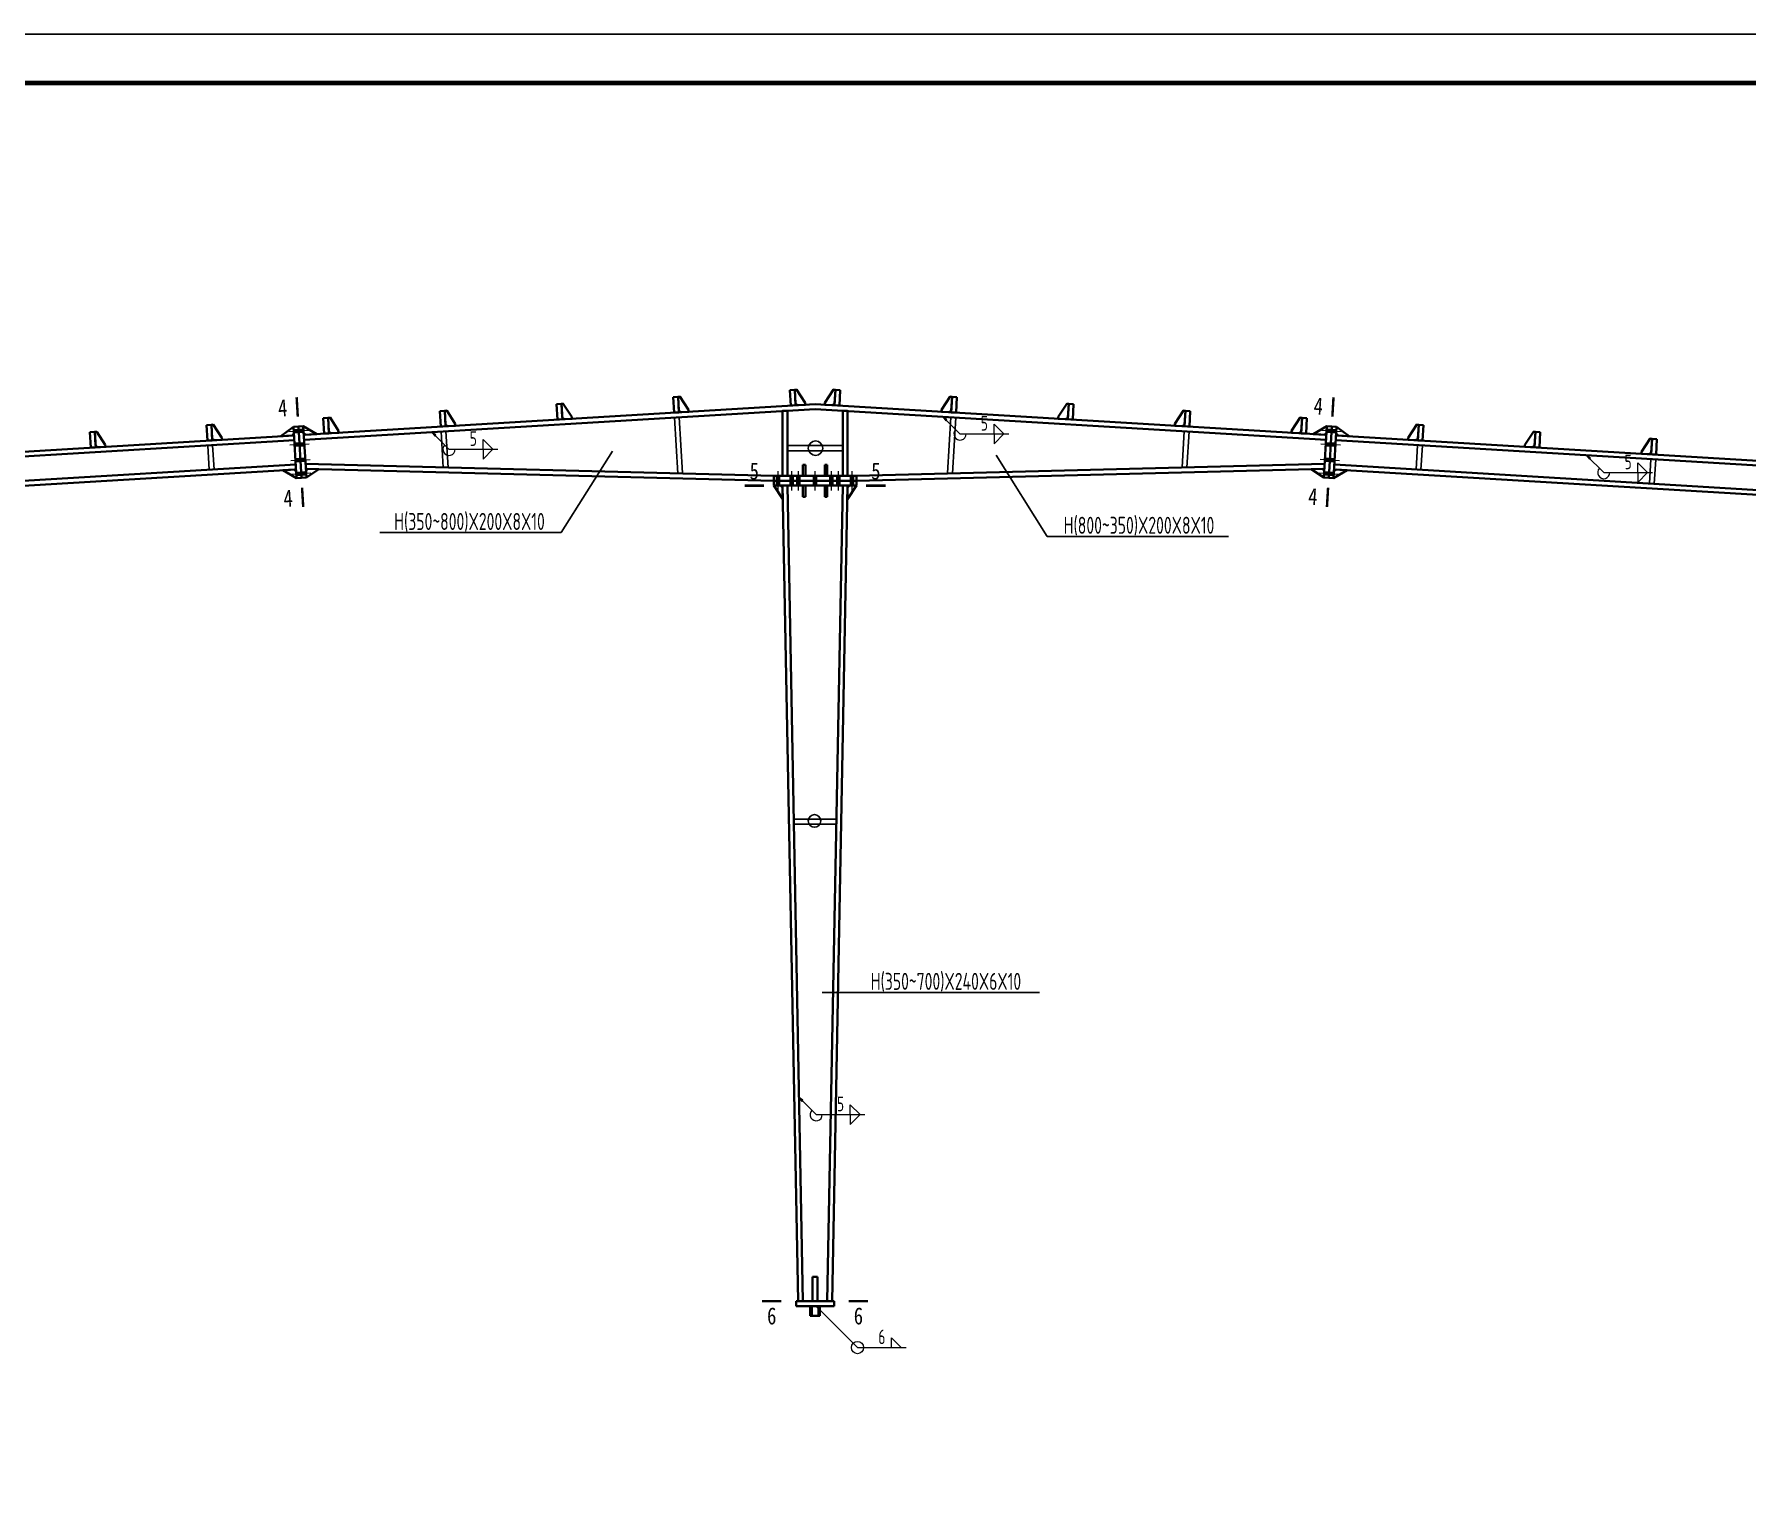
# Model space of a CAD drawing. Extents: x 293620 to 503924, y -252071 to 755100.
# Drawn here: x 410366 to 445534, y -84116 to -54416 of the extents above; entities that cross this region are included whole.
import ezdxf
from ezdxf.enums import TextEntityAlignment as Align

# ---------------------------------------------------------------- set-up
doc = ezdxf.new("R2010")
doc.units = 0
doc.header["$LTSCALE"] = 1000
doc.header["$MEASUREMENT"] = 0
for name, color, linetype, lineweight in [('10', 7, 'Continuous', 35), ('114', 2, 'Continuous', 18), ('116', 1, 'Continuous', 35), ('12', 2, 'Continuous', 35), ('14', 2, 'Continuous', 35), ('焊缝标注', 9, 'Continuous', 18)]:
    doc.layers.add(name, color=color, linetype=linetype, lineweight=lineweight)
for name, color, linetype in [('3T_WOOD', 21, 'Continuous'), ('BALCONY', 6, 'Continuous'), ('TK', 4, 'Continuous')]:
    doc.layers.add(name, color=color, linetype=linetype)
doc.styles.add('FromPkpm', font='Pkpmeng', dxfattribs={"width": 0.7, "bigfont": 'hztxt'})
doc.styles.add('TSSD_Dimension', font='Tssdeng.shx', dxfattribs={"width": 0.7, "bigfont": 'hztxt.shx'})
doc.styles.add('图框字体', font='', dxfattribs={"width": 0.8})
doc.styles.get('图框字体').set_extended_font_data('NSimSun')

# ---------------------------------------------------------------- blocks, each defined once
blk = doc.blocks.new('Q321QS4A234223')
at = {"layer": '12', "lineweight": 35, "ltscale": 100}
for p, q in [((423587, 108415), (423487, 108409)), ((423487, 108409), (423506, 108089)), ((423606, 108095), (423587, 108415)), ((425983, 108558), (425883, 108553)), ((425883, 108553), (425902, 108233)), ((426002, 108239), (425983, 108558)), ((416400, 107984), (416300, 107978)), ((416300, 107978), (416319, 107658)), ((416419, 107664), (416400, 107984)), ((418796, 108127), (418696, 108121)), ((418696, 108121), (418715, 107802)), ((418815, 107808), (418796, 108127)), ((421191, 108271), (421092, 108265)), ((421092, 108265), (421111, 107946)), ((421211, 107952), (421191, 108271)), ((423506, 108089), (423606, 108095)), ((425902, 108233), (426002, 108239)), ((411609, 107696), (411509, 107690)), ((411509, 107690), (411528, 107371)), ((411628, 107377), (411609, 107696)), ((414004, 107840), (413904, 107834)), ((413904, 107834), (413924, 107514)), ((414023, 107520), (414004, 107840)), ((416319, 107658), (416419, 107664)), ((418715, 107802), (418815, 107808)), ((421111, 107946), (421211, 107952)), ((409213, 107552), (409113, 107546)), ((409113, 107546), (409132, 107227)), ((409232, 107233), (409213, 107552)), ((411528, 107371), (411628, 107377)), ((413924, 107514), (414023, 107520)), ((409132, 107227), (409232, 107233))]:
    blk.add_line(p, q, dxfattribs=at)
for points in [[(423803, 108147), (423806, 108107), (423646, 108098), (423604, 108135), (423587, 108415), (423627, 108417)], [(426199, 108291), (426202, 108251), (426042, 108241), (426000, 108279), (425983, 108558), (426023, 108561)], [(416616, 107716), (416619, 107676), (416459, 107667), (416417, 107704), (416400, 107984), (416440, 107986)], [(419012, 107860), (419014, 107820), (418855, 107810), (418812, 107848), (418796, 108127), (418836, 108130)], [(421408, 108004), (421410, 107964), (421250, 107954), (421208, 107992), (421191, 108271), (421231, 108273)], [(411825, 107429), (411827, 107389), (411668, 107379), (411625, 107417), (411609, 107696), (411649, 107698)], [(414221, 107572), (414223, 107532), (414063, 107523), (414021, 107560), (414004, 107840), (414044, 107842)], [(409429, 107285), (409432, 107245), (409272, 107235), (409230, 107273), (409213, 107552), (409253, 107555)]]:
    blk.add_lwpolyline(points, close=True, dxfattribs=at)
at = {"layer": '3T_WOOD'}
for points in [[(423512, 107990), (423581, 106840)], [(423612, 107996), (423681, 106846)], [(418721, 107702), (418765, 106963)], [(418821, 107708), (418866, 106960)], [(413930, 107414), (413960, 106915)], [(414029, 107420), (414059, 106921)], [(409138, 107126), (409168, 106628)], [(409238, 107132), (409268, 106634)]]:
    blk.add_lwpolyline(points, dxfattribs=at)
blk = doc.blocks.new('GeYuanFrame_61308457', base_point=(20.09, 4.53))
at = {"layer": 'TK'}
blk.add_lwpolyline([(20.09, 4.53), (20.09, 598.53), (1071.09, 598.53), (1071.09, 4.53)], close=True, dxfattribs=at)
at = {"layer": 'TK', "const_width": 1}
blk.add_lwpolyline([(45.09, 588.53), (1061.09, 588.53), (1061.09, 14.53), (45.09, 14.53)], close=True, dxfattribs=at)

msp = doc.modelspace()

# ---------------------------------------------------------------- hatches: boundary and pattern name
at = {"layer": '焊缝标注'}
for points in [[(418530.6, -62583), (418590.5, -62664.5), (418611.8, -62643.3)], [(429024.6, -62268.2), (429084.5, -62349.7), (429105.8, -62328.5)], [(442245, -63061.4), (442304.9, -63142.9), (442326.2, -63121.7)], [(426071.6, -76243.9), (426131.5, -76325.4), (426152.7, -76304.2)], [(426426.2, -80530.6), (426486, -80612.1), (426507.3, -80590.9)]]:
    msp.add_hatch(color=256, dxfattribs=at).paths.add_polyline_path(points)

# ---------------------------------------------------------------- linework, layer by layer
at = {"color": 3, "lineweight": 35, "ltscale": 100}
for p, q in [((415901.2, -62640.6), (426401.2, -62010.6)), ((415907.2, -62740.4), (426401.1, -62110.8)), ((426401.1, -62110.8), (436895.2, -62740.4)), ((426401.2, -62010.6), (436901.2, -62640.6)), ((395100.8, -63888.6), (415701.5, -62652.6)), ((395106.8, -63988.4), (415707.5, -62752.4)), ((437094.8, -62752.4), (457695.5, -63988.4)), ((437100.8, -62652.6), (457701.5, -63888.6)), ((395136.7, -64487.5), (415737.5, -63251.5)), ((415937.1, -63239.2), (425552.8, -63483.7)), ((427249.5, -63483.7), (436865.3, -63239.2)), ((437064.9, -63251.5), (457665.6, -64487.5)), ((395142.7, -64587.4), (415743.4, -63351.3)), ((415943.1, -63339.3), (425552.8, -63583.7)), ((427249.5, -63583.7), (436859.2, -63339.3)), ((437058.9, -63351.3), (457659.6, -64587.4)), ((426051.2, -80430.6), (425732.8, -63683.7)), ((425732.8, -63683.7), (425832.8, -63683.7)), ((426151.2, -80430.6), (425832.8, -63683.7)), ((426651.1, -80430.6), (426969.5, -63683.7)), ((426751.2, -80430.6), (427069.5, -63683.7)), ((426969.5, -63683.7), (427069.5, -63683.7))]:
    msp.add_line(p, q, dxfattribs=at)
at = {"layer": '10', "lineweight": 35, "ltscale": 100, "const_width": 50}
for points in [[(415754.6, -61868), (415778.6, -62267.3)], [(437047.7, -61868), (437023.8, -62267.3)], [(415890, -64123.9), (415866, -63724.7)], [(424952.8, -63683.7), (425352.8, -63683.7)], [(427849.5, -63683.7), (427449.5, -63683.7)], [(436912.3, -64123.9), (436936.3, -63724.7)], [(425311.2, -80430.6), (425711.2, -80430.6)], [(427491.2, -80430.6), (427091.2, -80430.6)]]:
    msp.add_lwpolyline(points, dxfattribs=at)
at = {"layer": '114', "lineweight": 18, "ltscale": 100}
for p, q in [((415596.3, -62568.7), (415995.6, -62544.8)), ((436806.7, -62544.8), (437206, -62568.7)), ((415613.1, -62848.2), (416012.4, -62824.3)), ((436790, -62824.3), (437189.3, -62848.2)), ((415632.2, -63167.7), (416031.5, -63143.7)), ((436770.8, -63143.3), (437170.1, -63167.3)), ((415649, -63447.2), (416048.3, -63423.2)), ((425642.8, -63783.7), (425642.8, -63383.7)), ((425922.8, -63783.7), (425922.8, -63383.7)), ((426062.8, -63783.7), (426062.8, -63383.7)), ((426400.8, -63783.7), (426400.8, -63383.7)), ((426739.5, -63783.7), (426739.5, -63383.7)), ((426879.5, -63783.7), (426879.5, -63383.7)), ((427159.5, -63783.7), (427159.5, -63383.7)), ((436754, -63423.2), (437153.3, -63447.2))]:
    msp.add_line(p, q, dxfattribs=at)
at = {"layer": '114', "color": 1, "lineweight": 70, "ltscale": 100}
for p, q in [((415696.1, -62562.7), (415895.8, -62550.8)), ((436906.6, -62550.8), (437106.2, -62562.7)), ((415712.9, -62842.2), (415912.5, -62830.3)), ((436889.8, -62830.3), (437089.4, -62842.2)), ((415732.1, -63161.7), (415931.7, -63149.7)), ((436870.7, -63149.3), (437070.3, -63161.3)), ((415748.8, -63441.2), (415948.5, -63429.2)), ((425642.8, -63683.7), (425642.8, -63483.7)), ((425922.8, -63683.7), (425922.8, -63483.7)), ((426062.8, -63683.7), (426062.8, -63483.7)), ((426400.8, -63683.7), (426400.8, -63483.7)), ((426739.5, -63683.7), (426739.5, -63483.7)), ((426879.5, -63683.7), (426879.5, -63483.7)), ((427159.5, -63683.7), (427159.5, -63483.7)), ((436853.9, -63429.2), (437053.5, -63441.2))]:
    msp.add_line(p, q, dxfattribs=at)
at = {"layer": '116', "lineweight": 35, "ltscale": 100}
for p, q in [((426301.2, -80530.6), (426301.2, -80730.6)), ((426331.2, -80530.6), (426331.2, -80730.6)), ((426471.2, -80530.6), (426471.2, -80730.6)), ((426501.2, -80530.6), (426501.2, -80730.6)), ((426301.2, -80730.6), (426501.2, -80730.6))]:
    msp.add_line(p, q, dxfattribs=at)
at = {"layer": '14', "lineweight": 35, "ltscale": 100}
for p, q in [((425732.8, -62150.9), (425832.8, -62144.9)), ((425732.8, -63483.7), (425732.8, -62150.9)), ((425832.8, -62144.9), (425832.8, -63483.7)), ((426969.5, -63483.7), (426969.5, -62144.9)), ((426969.5, -62144.9), (427069.5, -62150.9)), ((427069.5, -62150.9), (427069.5, -63483.7)), ((415432, -62668.8), (415690.7, -62472.9)), ((415690.7, -62472.9), (415790.6, -62466.9)), ((415754.2, -63531), (415690.7, -62472.9)), ((415690.7, -62472.9), (415699.1, -62612.7)), ((415790.6, -62466.9), (415890.4, -62460.9)), ((415790.6, -62466.9), (415854, -63525)), ((415854, -63525), (415790.6, -62466.9)), ((415890.4, -62460.9), (415953.9, -63519)), ((415898.8, -62600.7), (415890.4, -62460.9)), ((415890.4, -62460.9), (416170.7, -62624.4)), ((436631.7, -62624.4), (436912, -62460.9)), ((436848.5, -63519), (436912, -62460.9)), ((436912, -62460.9), (436903.6, -62600.7)), ((436912, -62460.9), (437011.8, -62466.9)), ((437011.8, -62466.9), (436948.3, -63525)), ((436948.3, -63525), (437011.8, -62466.9)), ((437011.8, -62466.9), (437111.6, -62472.9)), ((437111.6, -62472.9), (437048.1, -63531)), ((437103.2, -62612.7), (437111.6, -62472.9)), ((437111.6, -62472.9), (437370.3, -62668.8)), ((415661.6, -62655), (415432, -62668.8)), ((415699.1, -62612.7), (415661.6, -62655)), ((415941.1, -62638.2), (415898.8, -62600.7)), ((416170.7, -62624.4), (415941.1, -62638.2)), ((436861.2, -62638.2), (436631.7, -62624.4)), ((436903.6, -62600.7), (436861.2, -62638.2)), ((437140.7, -62655), (437103.2, -62612.7)), ((437370.3, -62668.8), (437140.7, -62655)), ((426152.8, -63483.7), (426152.8, -63253.7)), ((426152.8, -63253.7), (426202.8, -63253.7)), ((426202.8, -63253.7), (426202.8, -63483.7)), ((426649.5, -63253.7), (426599.5, -63253.7)), ((426599.5, -63253.7), (426599.5, -63483.7)), ((426649.5, -63483.7), (426649.5, -63253.7)), ((415473.9, -63367.5), (415703.5, -63353.7)), ((415754.2, -63531), (415473.9, -63367.5)), ((415703.5, -63353.7), (415745.8, -63391.3)), ((415745.8, -63391.3), (415754.2, -63531)), ((415854, -63525), (415754.2, -63531)), ((415953.9, -63519), (415854, -63525)), ((415945.5, -63379.3), (415983.1, -63340.4)), ((415953.9, -63519), (415945.5, -63379.3)), ((416213, -63346.2), (415953.9, -63519)), ((415983.1, -63340.4), (416213, -63346.2)), ((425552.8, -63483.7), (427249.5, -63483.7)), ((425552.8, -63583.7), (425552.8, -63483.7)), ((427249.5, -63583.7), (425552.8, -63583.7)), ((425552.8, -63583.7), (427249.5, -63583.7)), ((425552.8, -63683.7), (425552.8, -63583.7)), ((425832.8, -63483.7), (425732.8, -63483.7)), ((426202.8, -63483.7), (426152.8, -63483.7)), ((426599.5, -63483.7), (426649.5, -63483.7)), ((427069.5, -63483.7), (426969.5, -63483.7)), ((427249.5, -63483.7), (427249.5, -63583.7)), ((427249.5, -63583.7), (427249.5, -63683.7)), ((436589.3, -63346.2), (436819.3, -63340.4)), ((436848.5, -63519), (436589.3, -63346.2)), ((436819.3, -63340.4), (436856.9, -63379.3)), ((436856.9, -63379.3), (436848.5, -63519)), ((436948.3, -63525), (436848.5, -63519)), ((437048.1, -63531), (436948.3, -63525)), ((437328.4, -63367.5), (437048.1, -63531)), ((437048.1, -63531), (437056.5, -63391.3)), ((437056.5, -63391.3), (437098.8, -63353.7)), ((437098.8, -63353.7), (437328.4, -63367.5)), ((427249.5, -63683.7), (425552.8, -63683.7)), ((425738.1, -63963.6), (425552.8, -63683.7)), ((425552.8, -63683.7), (425692.8, -63683.7)), ((425692.8, -63683.7), (425733.5, -63723.7)), ((425733.5, -63723.7), (425738.1, -63963.6)), ((426152.8, -63683.7), (426152.8, -63913.7)), ((426202.8, -63683.7), (426152.8, -63683.7)), ((426152.8, -63913.7), (426202.8, -63913.7)), ((426202.8, -63913.7), (426202.8, -63683.7)), ((426599.5, -63913.7), (426599.5, -63683.7)), ((426599.5, -63683.7), (426649.5, -63683.7)), ((426649.5, -63913.7), (426599.5, -63913.7)), ((426649.5, -63683.7), (426649.5, -63913.7)), ((427249.5, -63683.7), (427064.2, -63963.6)), ((427064.2, -63963.6), (427068.8, -63723.7)), ((427068.8, -63723.7), (427109.5, -63683.7)), ((427109.5, -63683.7), (427249.5, -63683.7)), ((426351.2, -80430.6), (426351.2, -79930.6)), ((426351.2, -79930.6), (426451.2, -79930.6)), ((426451.2, -79930.6), (426451.2, -80430.6)), ((426011.2, -80530.6), (426011.2, -80430.6)), ((426011.2, -80430.6), (426791.2, -80430.6)), ((426791.2, -80530.6), (426011.2, -80530.6)), ((426451.2, -80430.6), (426351.2, -80430.6)), ((426791.2, -80430.6), (426791.2, -80530.6))]:
    msp.add_line(p, q, dxfattribs=at)
at = {"layer": '3T_WOOD'}
for p, q in [((425832.8, -62861.1), (426969.5, -62861.1)), ((425832.8, -62967.3), (426969.5, -62967.3)), ((426839.4, -70530.5), (425963, -70530.5)), ((426837.4, -70635.4), (425965, -70635.4))]:
    msp.add_line(p, q, dxfattribs=at)
for centre, radius in [((426410.4, -62914.7), 148.7), ((426389, -70566.9), 129.6)]:
    msp.add_circle(centre, radius, dxfattribs=at)
at = {"layer": 'BALCONY'}
for p, q in [((421190.1, -64646.6, -3.6), (422240.8, -62978.6)), ((431167.3, -64724.7, -3.6), (430116.6, -63056.6)), ((421190.1, -64646.6, -3.6), (417462.9, -64646.6, -3.6)), ((431167.3, -64724.7, -3.6), (434894.4, -64724.7, -3.6)), ((426548.5, -74088.8), (431007.8, -74088.8))]:
    msp.add_line(p, q, dxfattribs=at)
at = {"layer": '焊缝标注', "lineweight": 18, "ltscale": 100}
for p, q in [((418530.6, -62583), (418883.2, -62937.6)), ((429024.6, -62268.2), (429377.2, -62622.7)), ((430077.2, -62422.7), (430277.2, -62622.7)), ((430077.2, -62622.7), (430077.2, -62422.7)), ((418883.2, -62937.6), (419883.2, -62937.6)), ((419583.2, -62737.6), (419783.2, -62937.6)), ((419583.2, -62937.6), (419583.2, -62737.6)), ((419583.2, -63137.6), (419783.2, -62937.6)), ((419583.2, -62937.6), (419583.2, -63137.6)), ((429377.2, -62622.7), (430377.2, -62622.7)), ((430077.2, -62822.7), (430277.2, -62622.7)), ((430077.2, -62622.7), (430077.2, -62822.7)), ((442245, -63061.4), (442597.6, -63416)), ((443297.6, -63216), (443497.6, -63416)), ((443297.6, -63416), (443297.6, -63216)), ((442597.6, -63416), (443597.6, -63416)), ((443297.6, -63616), (443497.6, -63416)), ((443297.6, -63416), (443297.6, -63616)), ((426071.6, -76243.9), (426424.2, -76598.4)), ((426424.2, -76598.4), (427424.2, -76598.4)), ((427124.2, -76398.4), (427324.2, -76598.4)), ((427124.2, -76598.4), (427124.2, -76398.4)), ((427124.2, -76798.4), (427324.2, -76598.4)), ((427124.2, -76598.4), (427124.2, -76798.4)), ((426426.2, -80530.6), (427272.3, -81381.5)), ((427972.3, -81181.5), (428172.3, -81381.5)), ((427972.3, -81381.5), (427972.3, -81181.5)), ((427272.3, -81381.5), (428272.3, -81381.5))]:
    msp.add_line(p, q, dxfattribs=at)
at = {"layer": '焊缝标注', "linetype": 'Continuous'}
for points in [[(418530.6, -62583), (418590.5, -62664.5), (418611.8, -62643.3)], [(429024.6, -62268.2), (429084.5, -62349.7), (429105.8, -62328.5)], [(442245, -63061.4), (442304.9, -63142.9), (442326.2, -63121.7)], [(426071.6, -76243.9), (426131.5, -76325.4), (426152.7, -76304.2)], [(426426.2, -80530.6), (426486, -80612.1), (426507.3, -80590.9)]]:
    msp.add_lwpolyline(points, close=True, dxfattribs=at)
at = {"layer": '焊缝标注', "lineweight": 18, "ltscale": 100}
msp.add_circle((427272.3, -81381.5), 125, dxfattribs=at)
for centre, start in [((429377.2, -62622.7), 134.84026), ((418883.2, -62937.6), 134.84026), ((442597.6, -63416), 134.8405), ((426424.2, -76598.4), 134.84032)]:
    msp.add_arc(centre, 125, start, 0, dxfattribs=at)

# ---------------------------------------------------------------- block references
at = {"layer": '3T_WOOD', "xscale": 100, "yscale": 100, "zscale": 100}
msp.add_blockref('GeYuanFrame_61308457', (376626, -113815.5), dxfattribs=at)
at = {"layer": '3T_WOOD'}
msp.add_blockref('Q321QS4A234223', (0, -170273.6), dxfattribs=at)
at = {"layer": '3T_WOOD', "xscale": -1}
msp.add_blockref('Q321QS4A234223', (852802.3, -170273.6), dxfattribs=at)

# ---------------------------------------------------------------- texts
at = {"layer": '10', "lineweight": 25, "style": '图框字体', "width": 0.8}
for s, rotation, p in [('4', -3.43378, (436736.3, -62049.7)), ('4', 3.43344, (415467.1, -62085.6)), ('5', 0.00005, (425152.8, -63383.7)), ('5', 0.00005, (427649.5, -63383.7)), ('4', 3.43344, (415578.5, -63942.3)), ('4', -3.43378, (436624.9, -63906.3))]:
    msp.add_text(s, height=350, rotation=rotation, dxfattribs=at).set_placement(p, align=Align.MIDDLE_CENTER)
for p in [(425511.2, -80730.6), (427291.2, -80730.6)]:
    msp.add_text('6', height=350, dxfattribs=at).set_placement(p, align=Align.MIDDLE_CENTER)
at = {"layer": 'BALCONY', "style": 'TSSD_Dimension', "width": 0.7}
for s, p in [('H(350~800)X200X8X10', (419304.4, -64418.6, -3.6)), ('H(800~350)X200X8X10', (433052.9, -64496.6, -3.6)), ('H(350~700)X240X6X10', (429088.5, -73860.8))]:
    msp.add_text(s, height=350, dxfattribs=at).set_placement(p, align=Align.MIDDLE)
at = {"layer": '焊缝标注', "lineweight": 25, "style": 'FromPkpm', "width": 0.7}
for s, p in [('5', (419383.2, -62867.6)), ('5', (429877.2, -62552.7)), ('5', (443097.6, -63346)), ('5', (426924.2, -76528.4)), ('6', (427772.3, -81311.5))]:
    msp.add_text(s, height=300, dxfattribs=at).set_placement(p, align=Align.CENTER)

doc.saveas('drawing.dxf')
